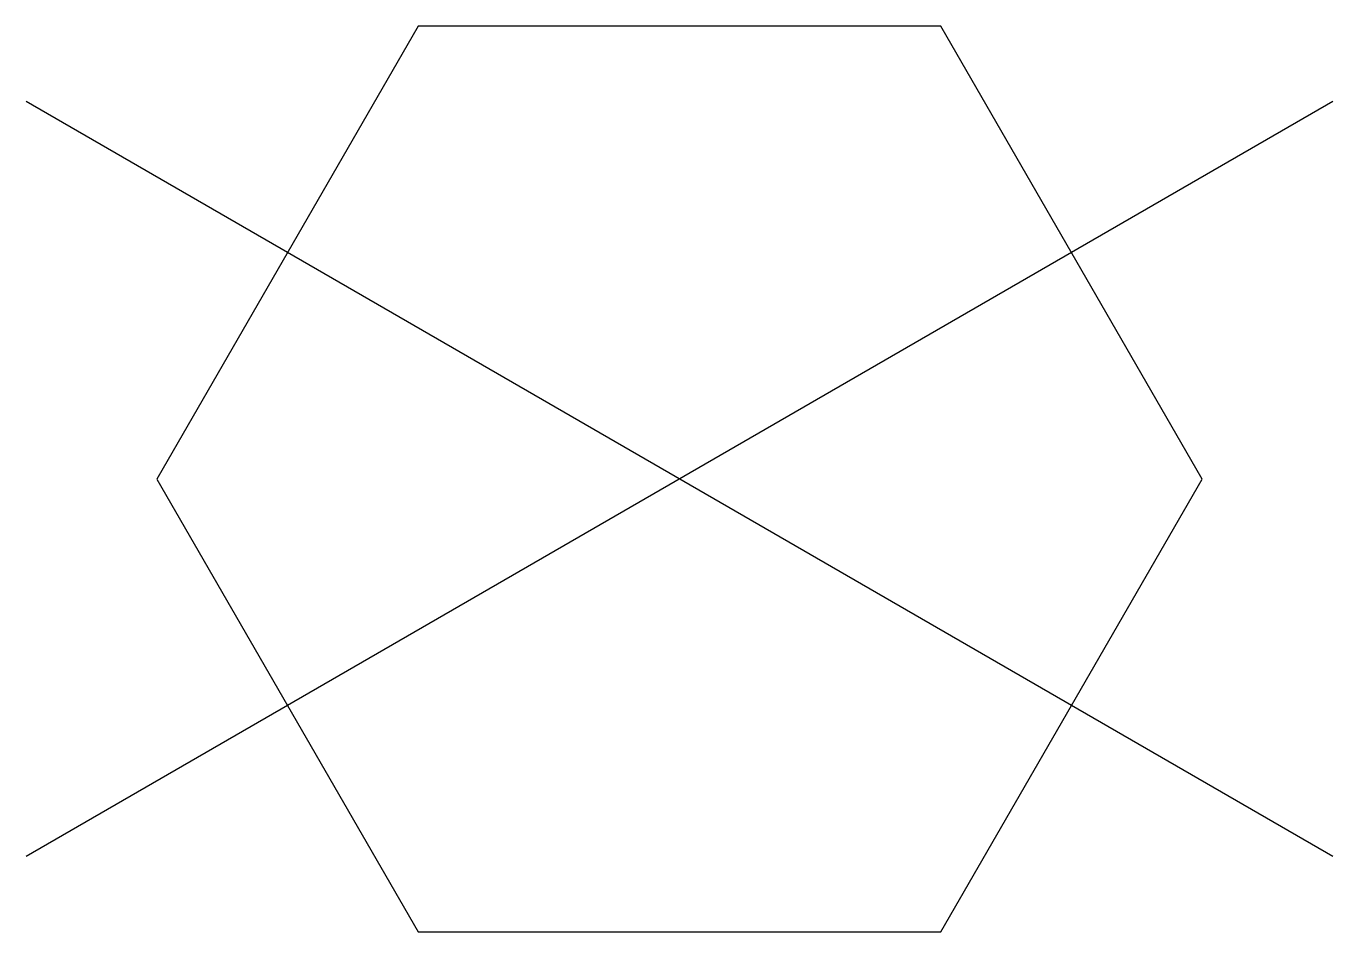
# Model space of a CAD drawing. Header units: feet. Extents: x -0.72 to 0.72, y -0.5 to 0.5.
import ezdxf

# ---------------------------------------------------------------- set-up
doc = ezdxf.new("R2010")
doc.units = ezdxf.units.FT
doc.header["$MEASUREMENT"] = 0

msp = doc.modelspace()

# ---------------------------------------------------------------- linework, layer by layer
for p, q in [((0.7217, 0.4167, 1.0001), (-0.7217, -0.4167, 1.0001)), ((0.7217, -0.4167, 1.0001), (-0.7217, 0.4167, 1.0001))]:
    msp.add_line(p, q)
at = {"invisible_edges": 8}
for points in [[(0.5774, 0, 1), (0.2887, 0.5, 1), (-0.2887, 0.5, 1), (-0.5774, 0, 1)], [(-0.5774, 0, 1), (-0.2887, -0.5, 1), (0.2887, -0.5, 1), (0.5774, 0, 1)]]:
    msp.add_3dface(points, dxfattribs=at)
at = {"layer": 'Defpoints'}
msp.add_point((0, 0), dxfattribs=at)

doc.saveas('drawing.dxf')
